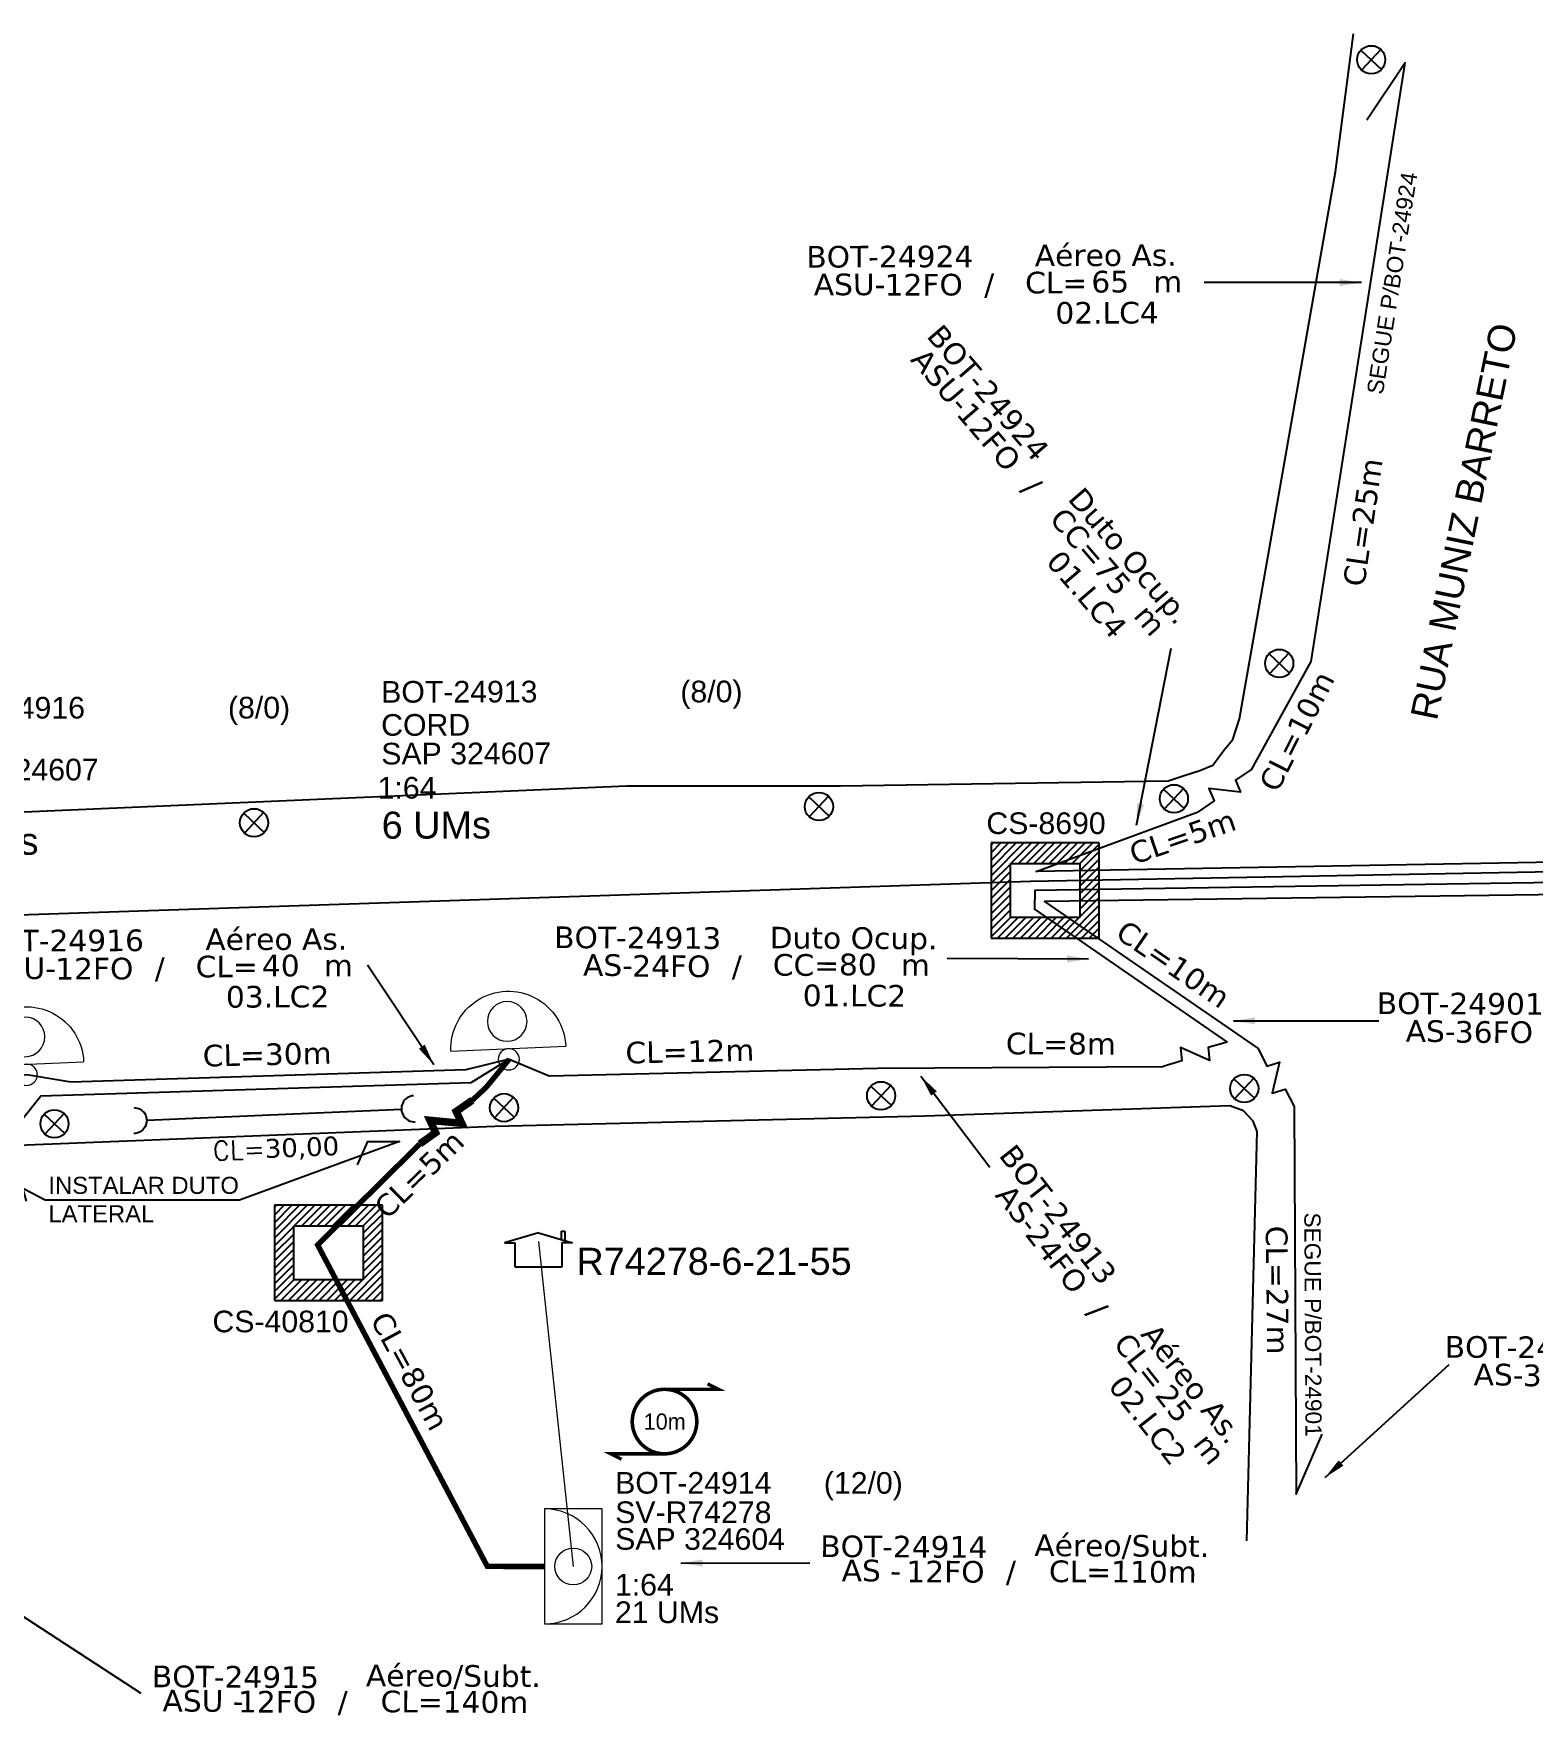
# Model space of a CAD drawing. Header units: metres. Extents: x -1286 to -445, y -500 to 94.
# Drawn here: x -798.4 to -659.8, y -356.2 to -200.8 of the extents above; entities that cross this region are included whole.
import ezdxf
from ezdxf.enums import TextEntityAlignment as Align

# ---------------------------------------------------------------- set-up
doc = ezdxf.new("R2010")
doc.units = ezdxf.units.M
for name, color, linetype in [('10.1-Caixas Subterrâneas', 5, 'Continuous'), ('CAP a instalar', 1, 'Continuous'), ('Comprimeto de lance', 255, 'Continuous'), ('Folga', 1, 'Continuous'), ('label_cabos', 7, 'Continuous'), ('Legenda', 1, 'Continuous'), ('QUADRA', 7, 'Continuous'), ('Subida Lateral', 5, 'Continuous')]:
    doc.layers.add(name, color=color, linetype=linetype)
for name, color, linetype, lineweight in [("20.0-LEGENDA DOS CDO'S", 1, 'Continuous', 0), ('20.1-CDO_INTERIOR', 1, 'Continuous', 0), ('20.2-CDO_POSTE', 1, 'Continuous', 5), ('20.6-CORDOALHA_SUPORTE', 7, 'Continuous', 25), ('CORDOALHA_SUPORTE', 7, 'Continuous', 25), ('Segmento Logradouro Texto', 238, 'Continuous', 0)]:
    doc.layers.add(name, color=color, linetype=linetype, lineweight=lineweight)
doc.layers.add('EXTRA', color=50, linetype='Continuous', plot=False)
doc.styles.add('ARIAL', font='arial.ttf')
doc.styles.add('DIGICADE', font='arial.ttf')
doc.styles.add('ROMANS', font='romans.shx')
doc.styles.add('siredit', font='verdana.ttf')
doc.linetypes.add('FENCELINE1', pattern='A,0.25,-0.1,[133,ltypeshp.shx,S=0.1,R=0,X=-0.1,Y=0],-0.1,1', length=1.45)
doc.dimstyles.new('CC', dxfattribs={"dimtxt": 0.8, "dimasz": 2, "dimexe": 0.18, "dimexo": 0.0625, "dimgap": 0.09, "dimtad": 0, "dimdec": 0, "dimrnd": 1, "dimzin": 0, "dimdsep": 46, "dimtxsty": 'siredit', "dimblk": 'NONE', "dimcen": 0, "dimse1": 1, "dimse2": 1, "dimsd1": 1, "dimsd2": 1, "dimclrt": 7, "dimadec": 0, "dimazin": 0, "dimtfac": 1, "dimtdec": 0, "dimtofl": 0, "dimtmove": 0, "dimatfit": 3, "dimfxl": 0, "dimtolj": 1, "dimtzin": 0, "dimarcsym": 0})

# ---------------------------------------------------------------- blocks, each defined once
blk = doc.blocks.new('SURVEY_SURVEY')
for p, q in [((0, 0.00001268), (-0.00001257, 0.000009)), ((0, 0.00001268), (0.00001257, 0.000009)), ((0.00000843, 0.00001322), (0.00000976, 0.00001322)), ((0.00000843, 0.00001027), (0.00000843, 0.00001322)), ((0.00000976, 0.00001322), (0.00000975, 0.00000989)), ((-0.00001257, 0.000009), (-0.00000863, 0.000009)), ((-0.00000862, 0), (-0.00000862, 0.00000897)), ((0.00000862, 0.00000901), (0.00000862, 0)), ((0.00001257, 0.000009), (0.00000862, 0.000009)), ((0.00000862, 0), (-0.00000862, 0))]:
    blk.add_line(p, q)
blk = doc.blocks.new('CDOE_CT_POST_DESENHO')
at = {"color": 0}
blk.add_line((2.136, 0.393), (-2.114, 0.393), dxfattribs=at)
for centre, radius in [((0.011, 1.403), 0.733), ((0.011, 0), 0.393)]:
    blk.add_circle(centre, radius, dxfattribs=at)
blk.add_arc((0.011, 0.393), 2.125, 0, 180, dxfattribs=at)
blk = doc.blocks.new('*X70')
at = {"color": 0, "linetype": 'Continuous'}
for p, q in [((-1.25, 0.34099), (-0.49099, 1.1)), ((-1.25, 0.517767), (-0.667767, 1.1)), ((-1.25, 0.694544), (-0.844544, 1.1)), ((-1.25, 0.87132), (-1.02132, 1.1)), ((-1.25, 1.048097), (-1.198097, 1.1)), ((-0.789214, 0.625), (-0.314214, 1.1)), ((-0.612437, 0.625), (-0.137437, 1.1)), ((-0.43566, 0.625), (0.03934, 1.1)), ((-0.258883, 0.625), (0.216117, 1.1)), ((-0.082107, 0.625), (0.392893, 1.1)), ((0.09467, 0.625), (0.56967, 1.1)), ((0.271447, 0.625), (0.746447, 1.1)), ((0.448223, 0.625), (0.923223, 1.1)), ((0.625, 0.625), (1.1, 1.1)), ((0.801777, 0.625), (1.25, 1.073223)), ((0.8035, 0.449947), (1.25, 0.896447)), ((-1.25, 0.164214), (-0.8035, 0.610714)), ((-1.25, -0.012563), (-0.8035, 0.433937)), ((0.8035, 0.27317), (1.25, 0.71967)), ((0.8035, 0.096393), (1.25, 0.542893)), ((-1.25, -0.18934), (-0.8035, 0.25716)), ((-1.25, -0.366117), (-0.8035, 0.080383)), ((0.8035, -0.080383), (1.25, 0.366117)), ((0.8035, -0.25716), (1.25, 0.18934)), ((0.8035, -0.433937), (1.25, 0.012563)), ((-1.25, -0.542893), (-0.8035, -0.096393)), ((-1.25, -0.71967), (-0.8035, -0.27317)), ((0.49099, -1.1), (1.25, -0.34099)), ((0.8035, -0.610714), (1.25, -0.164214)), ((-1.25, -0.896447), (-0.8035, -0.449947)), ((-1.25, -1.073223), (-0.801777, -0.625)), ((-1.1, -1.1), (-0.625, -0.625)), ((-0.923223, -1.1), (-0.448223, -0.625)), ((-0.746447, -1.1), (-0.271447, -0.625)), ((-0.56967, -1.1), (-0.09467, -0.625)), ((-0.392893, -1.1), (0.082107, -0.625)), ((-0.216117, -1.1), (0.258883, -0.625)), ((-0.03934, -1.1), (0.43566, -0.625)), ((0.137437, -1.1), (0.612437, -0.625)), ((0.314214, -1.1), (0.789214, -0.625)), ((0.667767, -1.1), (1.25, -0.517767)), ((0.844544, -1.1), (1.25, -0.694544)), ((1.02132, -1.1), (1.25, -0.87132)), ((1.198097, -1.1), (1.25, -1.048097))]:
    blk.add_line(p, q, dxfattribs=at)
blk = doc.blocks.new('MANHOLE_MQ')
at = {"color": 0, "linetype": 'Continuous'}
for p, q in [((0.00000623, 0.00000569), (-0.00000627, 0.00000569)), ((-0.00000627, 0.00000569), (-0.00000627, -0.00000531)), ((0.00000623, -0.00000531), (0.00000623, 0.00000569)), ((-0.00000404, 0.00000331), (0.00000399, 0.00000331)), ((-0.00000404, -0.00000294), (-0.00000404, 0.00000331)), ((0.00000399, 0.00000331), (0.00000399, -0.00000294)), ((0.00000399, -0.00000294), (-0.00000404, -0.00000294)), ((0.00000399, -0.00000294), (0.00000399, -0.00000294)), ((-0.00000627, -0.00000531), (0.00000623, -0.00000531))]:
    blk.add_line(p, q, dxfattribs=at)
at = {"color": 0, "linetype": 'Continuous', "xscale": 5e-06, "yscale": 5e-06, "zscale": 1e-05}
blk.add_blockref('*X70', (-0.00000002, 0.00000019), dxfattribs=at)
blk = doc.blocks.new('Inst CORD BENZINAL 4.55MM 3F (sem recursos)')
at = {"layer": '20.6-CORDOALHA_SUPORTE', "color": 0, "lineweight": 0, "style": 'ROMANS'}
blk.add_attdef('LANCE', text='', height=1, dxfattribs=at).set_placement((-0.538, -2.215), align=Align.RIGHT)
at = {"layer": '20.6-CORDOALHA_SUPORTE', "color": 0, "style": 'siredit'}
blk.add_attdef('QTDE', (-0.538, -2.215), '', height=1, rotation=359.69001, dxfattribs=at)
at = {"layer": '20.6-CORDOALHA_SUPORTE', "color": 0, "lineweight": 0, "style": 'ROMANS'}
for tag, p, flags in [('FATOR', (-5.196, -4.442), 3), ('ID_ATIVIDADE', (-5.201, -6.669), 3), ('FID', (-5.201, -8.896), 1)]:
    blk.add_attdef(tag, p, '', height=1, dxfattribs=dict(at, flags=flags))
blk = doc.blocks.new('Inst CDOE-8 CAIXA DIST OPT CDOE 48F_8D C_SPL OPTAP')
at = {"layer": "20.0-LEGENDA DOS CDO'S", "color": 0}
for tag, p, style, flags in [('ID_ATIVIDADE', (0.12, 6.472), 'ARIAL', 3), ('FATOR', (7.921, 6.472), 'ARIAL', 1), ('QTDE', (0.235, -0.97), 'DIGICADE', 3)]:
    blk.add_attdef(tag, p, '', height=0.8, rotation=0.11799, dxfattribs=dict(at, style=style, flags=flags))
at = {"layer": "20.0-LEGENDA DOS CDO'S", "color": 0, "style": 'ARIAL'}
for tag, p, height in [('FID', (0.12, 5.248), 0.8), ('CORDOALHA', (0.122, 4.023), 0.8), ('SAP', (0.124, 2.961), 0.8), ('1:XX', (-0.012, 1.7), 0.8), ('UMS', (0.141, 0.217), 1)]:
    blk.add_attdef(tag, p, '', height=height, rotation=0.11799, dxfattribs=at)
blk.add_attdef('FIBRAS_UTILIZADAS', text='', height=0.8, rotation=0.11799, dxfattribs=at).set_placement((13.479, 5.263), align=Align.CENTER)
blk = doc.blocks.new('LEGENDA DOS CABOS')
at = {"layer": 'EXTRA', "color": 0, "style": 'siredit'}
for tag, p in [('ID', (4.601, 0.974)), ('XX', (9.03, 0.974))]:
    blk.add_attdef(tag, text='', height=0.48, rotation=359.69001, dxfattribs=at).set_placement(p, align=Align.MIDDLE_CENTER)
at = {"layer": 'Legenda', "color": 0, "style": 'siredit'}
for tag, p in [('TIPO_CABO', (1.314, -0.005)), ('CABO', (4.686, -0.052)), ('/', (6.809, -0.052)), ('METROS', (10.034, -0.052))]:
    blk.add_attdef(tag, text='', height=0.8, rotation=359.69001, dxfattribs=at).set_placement(p, align=Align.MIDDLE_CENTER)
blk = doc.blocks.new('_None')
blk = doc.blocks.new('Inst CB AS CFOA-SM-ASU-120-S-12')
at = {"layer": 'label_cabos', "color": 0, "style": 'siredit'}
for tag, flags, p in [('ID_ATIVIDADE', 3, (1.314, 2.672)), ('FATOR', 1, (11.56, 2.551))]:
    blk.add_attdef(tag, text='', height=1, rotation=359.69001, dxfattribs=dict(at, flags=flags)).set_placement(p, align=Align.MIDDLE_CENTER)
for tag, p in [('DESTINO_CABO', (3.131, 1.262)), ('TIPO_CABO', (13.108, 1.245)), ('TIPO_CABO', (1.262, -0.005)), ('CABO', (4.686, -0.052)), ('/', (7.714, -0.052)), ('LANCE', (10.809, 0.002)), ('UND', (15.964, 0.002)), ('FID', (13.148, -1.414))]:
    blk.add_attdef(tag, text='', height=1, rotation=359.69001, dxfattribs=at).set_placement(p, align=Align.MIDDLE_CENTER)
blk.add_attdef('QTDE', (12.429, -0.475), '', height=1, rotation=359.69001, dxfattribs=at)
blk = doc.blocks.new('Inst CB AS CFOA-SM-AS-80-TS-36')
at = {"layer": 'label_cabos', "color": 0, "style": 'siredit'}
for tag, flags, p in [('ID_ATIVIDADE', 3, (1.314, 2.672)), ('FATOR', 1, (11.56, 2.551))]:
    blk.add_attdef(tag, text='', height=1, rotation=359.69001, dxfattribs=dict(at, flags=flags)).set_placement(p, align=Align.MIDDLE_CENTER)
for tag, p in [('DESTINO_CABO', (3.131, 1.262)), ('TIPO_CABO', (13.108, 1.245)), ('TIPO_CABO', (1.762, -0.005)), ('CABO', (4.686, -0.052)), ('/', (7.714, -0.052)), ('LANCE', (10.809, 0.002)), ('UND', (15.964, 0.002)), ('FID', (13.148, -1.414))]:
    blk.add_attdef(tag, text='', height=1, rotation=359.69001, dxfattribs=at).set_placement(p, align=Align.MIDDLE_CENTER)
blk.add_attdef('QTDE', (12.429, -0.475), '', height=1, rotation=359.69001, dxfattribs=at)
blk = doc.blocks.new('Inst CB DT OCUP CFOA-SM-ASU-120-S-12')
at = {"layer": 'label_cabos', "color": 0, "style": 'siredit'}
for tag, flags, p in [('ID_ATIVIDADE', 3, (1.314, 2.672)), ('FATOR', 1, (11.56, 2.551))]:
    blk.add_attdef(tag, text='', height=1, rotation=359.69001, dxfattribs=dict(at, flags=flags)).set_placement(p, align=Align.MIDDLE_CENTER)
for tag, p in [('DESTINO_CABO', (3.131, 1.262)), ('TIPO_CABO', (13.108, 1.245)), ('TIPO_CABO', (1.262, -0.005)), ('CABO', (4.686, -0.052)), ('/', (7.714, -0.052)), ('LANCE', (10.909, 0.002)), ('UND', (15.964, 0.002)), ('FID', (13.148, -1.414))]:
    blk.add_attdef(tag, text='', height=1, rotation=359.69001, dxfattribs=at).set_placement(p, align=Align.MIDDLE_CENTER)
blk.add_attdef('QTDE', (12.429, -0.475), '', height=1, rotation=359.69001, dxfattribs=at)
blk = doc.blocks.new('Inst CB DT OCUP CFOA-SM-AS-80-TS-36')
at = {"layer": 'label_cabos', "color": 0, "style": 'siredit'}
for tag, flags, p in [('ID_ATIVIDADE', 3, (1.314, 2.672)), ('FATOR', 1, (11.56, 2.551))]:
    blk.add_attdef(tag, text='', height=1, rotation=359.69001, dxfattribs=dict(at, flags=flags)).set_placement(p, align=Align.MIDDLE_CENTER)
for tag, p in [('DESTINO_CABO', (3.131, 1.262)), ('TIPO_CABO', (13.108, 1.245)), ('TIPO_CABO', (1.762, -0.005)), ('CABO', (4.686, -0.052)), ('/', (7.714, -0.052)), ('LANCE', (10.909, 0.002)), ('UND', (15.964, 0.002)), ('FID', (13.148, -1.414))]:
    blk.add_attdef(tag, text='', height=1, rotation=359.69001, dxfattribs=at).set_placement(p, align=Align.MIDDLE_CENTER)
blk.add_attdef('QTDE', (12.429, -0.475), '', height=1, rotation=359.69001, dxfattribs=at)
blk = doc.blocks.new('Inst CB DT OCUP CFOA-SM-AS-80-TS-24')
at = {"layer": 'label_cabos', "color": 0, "style": 'siredit'}
for tag, flags, p in [('ID_ATIVIDADE', 3, (1.314, 2.672)), ('FATOR', 1, (11.56, 2.551))]:
    blk.add_attdef(tag, text='', height=1, rotation=359.69001, dxfattribs=dict(at, flags=flags)).set_placement(p, align=Align.MIDDLE_CENTER)
for tag, p in [('DESTINO_CABO', (3.131, 1.262)), ('TIPO_CABO', (13.108, 1.245)), ('TIPO_CABO', (1.762, -0.005)), ('CABO', (4.686, -0.052)), ('/', (7.714, -0.052)), ('LANCE', (10.909, 0.002)), ('UND', (15.964, 0.002)), ('FID', (13.148, -1.414))]:
    blk.add_attdef(tag, text='', height=1, rotation=359.69001, dxfattribs=at).set_placement(p, align=Align.MIDDLE_CENTER)
blk.add_attdef('QTDE', (12.429, -0.475), '', height=1, rotation=359.69001, dxfattribs=at)
blk = doc.blocks.new('Inst CB AS CFOA-SM-AS-80-TS-24')
at = {"layer": 'label_cabos', "color": 0, "style": 'siredit'}
for tag, flags, p in [('ID_ATIVIDADE', 3, (1.314, 2.672)), ('FATOR', 1, (11.56, 2.551))]:
    blk.add_attdef(tag, text='', height=1, rotation=359.69001, dxfattribs=dict(at, flags=flags)).set_placement(p, align=Align.MIDDLE_CENTER)
for tag, p in [('DESTINO_CABO', (3.131, 1.262)), ('TIPO_CABO', (13.108, 1.245)), ('TIPO_CABO', (1.762, -0.005)), ('CABO', (4.686, -0.052)), ('/', (7.714, -0.052)), ('LANCE', (10.809, 0.002)), ('UND', (15.964, 0.002)), ('FID', (13.148, -1.414))]:
    blk.add_attdef(tag, text='', height=1, rotation=359.69001, dxfattribs=at).set_placement(p, align=Align.MIDDLE_CENTER)
blk.add_attdef('QTDE', (12.429, -0.475), '', height=1, rotation=359.69001, dxfattribs=at)
blk = doc.blocks.new('A$C07E14978')
at = {"layer": 'Folga', "color": 0, "const_width": 0.146}
blk.add_lwpolyline([(2.226, 2.915, 1.000012), (2.226, 0.281, 0.999978)], format="xyb", close=True, dxfattribs=at)
at = {"layer": 'Folga', "color": 0, "const_width": 0.137}
for points in [[(2.226, 2.915), (4.421, 2.915), (3.982, 3.135)], [(2.226, 0.281), (0.031, 0.281), (0.47, 0.061)]]:
    blk.add_lwpolyline(points, dxfattribs=at)
at = {"layer": 'Folga', "color": 0}
blk.add_text('10m', height=0.6586, dxfattribs=at).set_placement((1.376, 1.269))

msp = doc.modelspace()

# ---------------------------------------------------------------- linework, layer by layer
at = {"color": 1}
for p, q in [((-675.72, -202.27), (-673.81, -204.06)), ((-673.87, -202.21), (-675.66, -204.12)), ((-682.37, -258), (-684.15, -259.91)), ((-684.21, -258.06), (-682.31, -259.85)), ((-726.74, -271.3), (-724.84, -273.08)), ((-724.9, -271.24), (-726.68, -273.15)), ((-693.94, -270.58), (-692.04, -272.36)), ((-692.1, -270.52), (-693.88, -272.42)), ((-778.94, -272.8), (-777.04, -274.58)), ((-777.1, -272.74), (-778.88, -274.65)), ((-721, -298.03), (-719.1, -299.81)), ((-719.16, -297.97), (-720.94, -299.87)), ((-687.44, -297.36), (-685.53, -299.14)), ((-685.6, -297.29), (-687.38, -299.2)), ((-755.84, -299.13), (-753.94, -300.91)), ((-754, -299.06), (-755.78, -300.97)), ((-797.38, -300.62), (-795.48, -302.4)), ((-795.54, -300.55), (-797.32, -302.46))]:
    msp.add_line(p, q, dxfattribs=at)
at = {"color": 2}
msp.add_lwpolyline([(-768.44, -305.29), (-767.47, -303.14), (-764.55, -303.14), (-779.34, -308.56), (-797.28, -308.56), (-801.98, -306.14), (-799.66, -306.43), (-799.04, -308.67)], dxfattribs=at)
at = {"color": 4, "lineweight": 0}
msp.add_lwpolyline([(-751.7, -312.4), (-748.49, -342.42)], dxfattribs=at)
at = {"color": 1}
for centre in [(-674.76, -203.17), (-683.26, -258.96), (-692.99, -271.47), (-725.79, -272.19), (-777.99, -273.69), (-720.05, -298.92), (-686.49, -298.25), (-754.89, -300.02), (-796.43, -301.51)]:
    msp.add_circle(centre, 1.3, dxfattribs=at)
at = {"layer": '20.1-CDO_INTERIOR', "color": 1, "lineweight": 18}
msp.add_lwpolyline([(-745.83, -347.73), (-745.83, -337.11), (-751.14, -337.1), (-751.15, -347.73)], close=True, dxfattribs=at)
msp.add_circle((-748.49, -342.42), 1.7, dxfattribs=at)
msp.add_arc((-751.14, -342.42), 5.31, 269.9724, 89.9724, dxfattribs=at)
at = {"layer": 'CAP a instalar', "color": 7, "linetype": 'FENCELINE1', "ltscale": 8}
msp.add_line((-754.42, -295.55), (-758.42, -296.53), dxfattribs=at)
for points in [[(-685.79, -268.75), (-680.3, -258.79), (-671.62, -203.45), (-675.16, -208.75)], [(-685.79, -268.75), (-687.31, -269.75), (-686.83, -270.87), (-689.75, -270.51), (-689.26, -271.67), (-690.75, -272.67)], [(-580.19, -277.12), (-583.89, -276.14), (-599.61, -276.29), (-705.72, -278.2), (-690.75, -272.67)], [(-580.19, -277.12), (-584.03, -277.28), (-599.63, -277.14), (-706.24, -279.11), (-909.93, -285.89), (-903.26, -283.93)], [(-580.19, -277.13), (-583.98, -279.34), (-704.95, -280.98), (-685.22, -294.55)], [(-685.22, -294.55), (-684.4, -296.17), (-683.24, -295.81), (-683.92, -298.68), (-682.72, -298.32), (-681.89, -299.92)], [(-754.42, -295.55), (-757.95, -297.74), (-797.68, -298.97), (-802.3, -304.75)], [(-758.42, -296.53), (-794.91, -297.67)], [(-794.91, -297.67), (-798.97, -296.98), (-803.17, -297.53)], [(-681.89, -299.92), (-681.7, -335.74), (-679.29, -330.19)]]:
    msp.add_lwpolyline(points, dxfattribs=at)
at = {"layer": 'CAP a instalar', "color": 5, "linetype": 'FENCELINE1', "ltscale": 8}
for points in [[(-580.19, -277.12), (-584.03, -278.27), (-599.62, -278.33), (-705.85, -279.96), (-705.86, -281.68), (-688.08, -293.96)], [(-688.08, -293.96), (-689.83, -294.46), (-689.7, -295.67), (-692.38, -294.45), (-692.26, -295.7), (-693.98, -296.21)], [(-754.42, -295.55), (-750.72, -297.09), (-720.37, -296.37), (-693.98, -296.21)]]:
    msp.add_lwpolyline(points, dxfattribs=at)
at = {"layer": 'CAP a instalar', "color": 1, "linetype": 'FENCELINE1', "ltscale": 5, "const_width": 0.5}
for points in [[(-754.42, -295.55), (-756.51, -298.11), (-757.81, -299.33)], [(-762.67, -303.37), (-772.11, -312.71), (-756.43, -342.42), (-751.14, -342.43)]]:
    msp.add_lwpolyline(points, dxfattribs=at)
at = {"layer": 'CORDOALHA_SUPORTE'}
for points in [[(-763.25, -298.92, 1), (-763.09, -301.32)], [(-789.1, -300.01, -1), (-789.11, -302.41)]]:
    msp.add_lwpolyline(points, format="xyb", dxfattribs=at)
msp.add_lwpolyline([(-787.9, -301.16), (-764.37, -300.17)], dxfattribs=at)
at = {"layer": 'QUADRA', "color": 4}
for points in [[(-686.94, -264.08), (-678.06, -213.54), (-676.4, -200.76)], [(-693.53, -269.81), (-692.04, -269.33), (-690.61, -268.85), (-689.39, -268.37), (-688.35, -266.94), (-687.54, -265.99), (-686.94, -264.08)], [(-902.77, -278.39), (-809.97, -273.14), (-743.57, -270.28), (-723.81, -270.28), (-693.53, -269.81)], [(-687.81, -299.85), (-715.97, -300.8), (-755.73, -301.75)], [(-685.31, -302.23), (-685.66, -301.28), (-686.56, -300.32), (-687.81, -299.85)], [(-755.73, -301.75), (-826.81, -304.61)], [(-686.24, -340.05), (-685.31, -302.23)]]:
    msp.add_lwpolyline(points, dxfattribs=at)
at = {"layer": 'Subida Lateral', "color": 5, "const_width": 0.693}
msp.add_lwpolyline([(-757.81, -299.33), (-759.31, -300.37), (-758.79, -301.47), (-761.73, -301.19), (-761.21, -302.33), (-762.67, -303.37)], dxfattribs=at)

# ---------------------------------------------------------------- block references
at = {"xscale": 250000, "yscale": 250000, "zscale": 250000}
msp.add_blockref('SURVEY_SURVEY', (-751.7, -314.75), dxfattribs=at)
at = {"layer": '10.1-Caixas Subterrâneas', "color": 30, "xscale": 799468.8857778955, "yscale": 799468.8857778955, "zscale": 799468.8857778955}
for p, rotation in [((-704.91, -279.79), 180.0000000000631), ((-771.13, -313.28), 180.000000000063)]:
    msp.add_blockref('MANHOLE_MQ', p, dxfattribs=dict(at, rotation=rotation))
at = {"layer": '20.2-CDO_POSTE', "color": 5, "xscale": -2.5, "yscale": 2.5, "zscale": 2.5, "rotation": 2.441542334296196}
msp.add_blockref('CDOE_CT_POST_DESENHO', (-754.42, -295.55), dxfattribs=at)
at = {"layer": '20.2-CDO_POSTE', "color": 7, "xscale": -2.5, "yscale": 2.5, "zscale": 2.5, "rotation": 2.441542334296196}
msp.add_blockref('CDOE_CT_POST_DESENHO', (-798.97, -296.98), dxfattribs=at)
at = {"layer": '20.6-CORDOALHA_SUPORTE', "color": 0, "lineweight": 0}
ref = msp.add_blockref('Inst CORD BENZINAL 4.55MM 3F (sem recursos)', (-771.2, -300.94), dxfattribs=dict(at, xscale=2.5, yscale=2.5, zscale=2.5, rotation=2.64622132383136))
ref.add_attrib('QTDE', '30,00', (-776.96, -304.68), dxfattribs={"color": 0, "height": 1.75, "rotation": 2.3362, "style": 'siredit'})
ref.add_attrib('LANCE', 'CL=', dxfattribs={"color": 0, "lineweight": 0, "height": 1.75, "rotation": 2.6462, "style": 'ROMANS'}).set_placement((-776.96, -304.68), align=Align.RIGHT)
at = {"layer": 'CAP a instalar', "color": 5, "linetype": 'FENCELINE1', "ltscale": 8}
ref = msp.add_blockref('Inst CDOE-8 CAIXA DIST OPT CDOE 48F_8D C_SPL OPTAP', (-766.54, -275.71), dxfattribs=dict(at, xscale=2.5, yscale=2.5, zscale=2.5))
ref.add_attrib('FID', 'BOT-24913', (-766.24, -262.59), dxfattribs={"layer": "20.0-LEGENDA DOS CDO'S", "color": 0, "height": 2, "rotation": 0.118, "style": 'ARIAL'})
ref.add_attrib('CORDOALHA', 'CORD', (-766.24, -265.65), dxfattribs={"layer": "20.0-LEGENDA DOS CDO'S", "color": 0, "height": 2, "rotation": 0.118, "style": 'ARIAL'})
ref.add_attrib('SAP', 'SAP 324607', (-766.23, -268.3), dxfattribs={"layer": "20.0-LEGENDA DOS CDO'S", "color": 0, "height": 2, "rotation": 0.118, "style": 'ARIAL'})
ref.add_attrib('1:XX', '1:64', (-766.57, -271.46), dxfattribs={"layer": "20.0-LEGENDA DOS CDO'S", "color": 0, "height": 2, "rotation": 0.118, "style": 'ARIAL'})
ref.add_attrib('UMS', '6 UMs', (-766.19, -275.16), dxfattribs={"layer": "20.0-LEGENDA DOS CDO'S", "color": 0, "height": 2.5, "rotation": 0.118, "style": 'ARIAL'})
ref.add_attrib('FIBRAS_UTILIZADAS', '(8/0)', dxfattribs={"layer": "20.0-LEGENDA DOS CDO'S", "color": 0, "height": 2, "rotation": 0.118, "style": 'ARIAL'}).set_placement((-732.85, -262.55), align=Align.RIGHT)
at = {"layer": 'CAP a instalar', "color": 7, "linetype": 'FENCELINE1', "ltscale": 8}
ref = msp.add_blockref('Inst CDOE-8 CAIXA DIST OPT CDOE 48F_8D C_SPL OPTAP', (-808.34, -277.2), dxfattribs=dict(at, xscale=2.5, yscale=2.5, zscale=2.5))
ref.add_attrib('FID', 'BOT-24916', (-808.05, -264.08), dxfattribs={"layer": "20.0-LEGENDA DOS CDO'S", "color": 0, "height": 2, "rotation": 0.118, "style": 'ARIAL'})
ref.add_attrib('CORDOALHA', 'CORD', (-808.04, -267.14), dxfattribs={"layer": "20.0-LEGENDA DOS CDO'S", "color": 0, "height": 2, "rotation": 0.118, "style": 'ARIAL'})
ref.add_attrib('SAP', 'SAP 324607', (-808.03, -269.8), dxfattribs={"layer": "20.0-LEGENDA DOS CDO'S", "color": 0, "height": 2, "rotation": 0.118, "style": 'ARIAL'})
ref.add_attrib('1:XX', '1:64', (-808.37, -272.95), dxfattribs={"layer": "20.0-LEGENDA DOS CDO'S", "color": 0, "height": 2, "rotation": 0.118, "style": 'ARIAL'})
ref.add_attrib('UMS', '8 UMs', (-807.99, -276.66), dxfattribs={"layer": "20.0-LEGENDA DOS CDO'S", "color": 0, "height": 2.5, "rotation": 0.118, "style": 'ARIAL'})
ref.add_attrib('FIBRAS_UTILIZADAS', '(8/0)', dxfattribs={"layer": "20.0-LEGENDA DOS CDO'S", "color": 0, "height": 2, "rotation": 0.118, "style": 'ARIAL'}).set_placement((-774.65, -264.04), align=Align.RIGHT)
at = {"layer": 'Folga', "xscale": 2.26498732288688, "yscale": 2.26498732288688, "zscale": 2.26498732288688}
msp.add_blockref('A$C07E14978', (-745.1, -332.65), dxfattribs=at)
at = {"layer": 'label_cabos'}
ref = msp.add_blockref('Inst CB AS CFOA-SM-ASU-120-S-12', (-725.49, -223.94), dxfattribs=dict(at, xscale=1.999999999999999, yscale=1.999999999999999, zscale=1.999999999999999, rotation=0.4634636605451003))
ref.add_attrib('DESTINO_CABO', 'BOT-24924', dxfattribs={"color": 0, "height": 2, "rotation": 0.1535, "style": 'siredit'}).set_placement((-719.24, -221.36), align=Align.MIDDLE_CENTER)
ref.add_attrib('TIPO_CABO', 'Aéreo As.', dxfattribs={"color": 0, "height": 2, "rotation": 0.1535, "style": 'siredit'}).set_placement((-699.29, -221.23), align=Align.MIDDLE_CENTER)
ref.add_attrib('CABO', '12FO', dxfattribs={"color": 0, "height": 2, "rotation": 0.1535, "style": 'siredit'}).set_placement((-716.11, -223.96), align=Align.MIDDLE_CENTER)
ref.add_attrib('/', '/', dxfattribs={"color": 0, "height": 2, "rotation": 0.1535, "style": 'siredit'}).set_placement((-710.06, -223.92), align=Align.MIDDLE_CENTER)
ref.add_attrib('TIPO_CABO', 'ASU-', dxfattribs={"color": 0, "height": 2, "rotation": 0.1535, "style": 'siredit'}).set_placement((-722.96, -223.93), align=Align.MIDDLE_CENTER)
ref.add_attrib('FID', '02.LC4', dxfattribs={"color": 0, "height": 2, "rotation": 0.1535, "style": 'siredit'}).set_placement((-699.17, -226.55), align=Align.MIDDLE_CENTER)
ref.add_attrib('LANCE', 'CL=', dxfattribs={"color": 0, "height": 2, "rotation": 0.1535, "style": 'siredit'}).set_placement((-703.87, -223.76), align=Align.MIDDLE_CENTER)
ref.add_attrib('QTDE', '65', (-700.62, -224.68), dxfattribs={"color": 0, "height": 2, "rotation": 0.1535, "style": 'siredit'})
ref.add_attrib('UND', 'm', dxfattribs={"color": 0, "height": 2, "rotation": 0.1535, "style": 'siredit'}).set_placement((-693.56, -223.68), align=Align.MIDDLE_CENTER)
at = {"layer": 'label_cabos', "color": 0, "lineweight": 0}
ref = msp.add_blockref('Inst CB DT OCUP CFOA-SM-ASU-120-S-12', (-716.15, -230.87), dxfattribs=dict(at, xscale=2, yscale=2, zscale=2, rotation=311.022669582401))
ref.add_attrib('DESTINO_CABO', 'BOT-24924', dxfattribs={"color": 0, "height": 2, "rotation": 310.7127, "style": 'siredit'}).set_placement((-710.14, -233.94), align=Align.MIDDLE_CENTER)
ref.add_attrib('CABO', '12FO', dxfattribs={"color": 0, "height": 2, "rotation": 310.7127, "style": 'siredit'}).set_placement((-710.08, -238.01), align=Align.MIDDLE_CENTER)
ref.add_attrib('TIPO_CABO', 'Duto Ocup.', dxfattribs={"color": 0, "height": 2, "rotation": 310.7127, "style": 'siredit'}).set_placement((-697.07, -249.02), align=Align.MIDDLE_CENTER)
ref.add_attrib('/', '/', dxfattribs={"color": 0, "height": 2, "rotation": 310.7127, "style": 'siredit'}).set_placement((-706.1, -242.58), align=Align.MIDDLE_CENTER)
ref.add_attrib('TIPO_CABO', 'ASU-', dxfattribs={"color": 0, "height": 2, "rotation": 310.7127, "style": 'siredit'}).set_placement((-714.5, -232.78), align=Align.MIDDLE_CENTER)
ref.add_attrib('FID', '01.LC4', dxfattribs={"color": 0, "height": 2, "rotation": 310.7127, "style": 'siredit'}).set_placement((-701.03, -252.57), align=Align.MIDDLE_CENTER)
ref.add_attrib('LANCE', 'CC=', dxfattribs={"color": 0, "height": 2, "rotation": 310.7127, "style": 'siredit'}).set_placement((-701.83, -247.33), align=Align.MIDDLE_CENTER)
ref.add_attrib('QTDE', '75', (-700.55, -250.25), dxfattribs={"color": 0, "height": 2, "rotation": 310.7127, "style": 'siredit'})
ref.add_attrib('UND', 'm', dxfattribs={"color": 0, "height": 2, "rotation": 310.7127, "style": 'siredit'}).set_placement((-695.19, -254.96), align=Align.MIDDLE_CENTER)
at = {"layer": 'label_cabos'}
ref = msp.add_blockref('Inst CB AS CFOA-SM-ASU-120-S-12', (-802.13, -287.15), dxfattribs=dict(at, xscale=1.999999999999999, yscale=1.999999999999999, zscale=1.999999999999999, rotation=0.4634636605451004))
ref.add_attrib('DESTINO_CABO', 'BOT-24916', dxfattribs={"color": 0, "height": 2, "rotation": 0.1535, "style": 'siredit'}).set_placement((-795.88, -284.57), align=Align.MIDDLE_CENTER)
ref.add_attrib('TIPO_CABO', 'Aéreo As.', dxfattribs={"color": 0, "height": 2, "rotation": 0.1535, "style": 'siredit'}).set_placement((-775.93, -284.44), align=Align.MIDDLE_CENTER)
ref.add_attrib('CABO', '12FO', dxfattribs={"color": 0, "height": 2, "rotation": 0.1535, "style": 'siredit'}).set_placement((-792.75, -287.17), align=Align.MIDDLE_CENTER)
ref.add_attrib('/', '/', dxfattribs={"color": 0, "height": 2, "rotation": 0.1535, "style": 'siredit'}).set_placement((-786.7, -287.12), align=Align.MIDDLE_CENTER)
ref.add_attrib('TIPO_CABO', 'ASU-', dxfattribs={"color": 0, "height": 2, "rotation": 0.1535, "style": 'siredit'}).set_placement((-799.6, -287.13), align=Align.MIDDLE_CENTER)
ref.add_attrib('FID', '03.LC2', dxfattribs={"color": 0, "height": 2, "rotation": 0.1535, "style": 'siredit'}).set_placement((-775.81, -289.76), align=Align.MIDDLE_CENTER)
ref.add_attrib('LANCE', 'CL=', dxfattribs={"color": 0, "height": 2, "rotation": 0.1535, "style": 'siredit'}).set_placement((-780.51, -286.97), align=Align.MIDDLE_CENTER)
ref.add_attrib('QTDE', '40', (-777.26, -287.89), dxfattribs={"color": 0, "height": 2, "rotation": 0.1535, "style": 'siredit'})
ref.add_attrib('UND', 'm', dxfattribs={"color": 0, "height": 2, "rotation": 0.1535, "style": 'siredit'}).set_placement((-770.2, -286.88), align=Align.MIDDLE_CENTER)
at = {"layer": 'label_cabos', "color": 0, "lineweight": 0}
ref = msp.add_blockref('Inst CB DT OCUP CFOA-SM-AS-80-TS-24', (-748.81, -286.83), dxfattribs=dict(at, xscale=2, yscale=2, zscale=2))
ref.add_attrib('DESTINO_CABO', 'BOT-24913', dxfattribs={"color": 0, "height": 2, "rotation": 359.69, "style": 'siredit'}).set_placement((-742.54, -284.31), align=Align.MIDDLE_CENTER)
ref.add_attrib('CABO', '24FO', dxfattribs={"color": 0, "height": 2, "rotation": 359.69, "style": 'siredit'}).set_placement((-739.43, -286.94), align=Align.MIDDLE_CENTER)
ref.add_attrib('TIPO_CABO', 'Duto Ocup.', dxfattribs={"color": 0, "height": 2, "rotation": 359.69, "style": 'siredit'}).set_placement((-722.59, -284.34), align=Align.MIDDLE_CENTER)
ref.add_attrib('/', '/', dxfattribs={"color": 0, "height": 2, "rotation": 359.69, "style": 'siredit'}).set_placement((-733.38, -286.94), align=Align.MIDDLE_CENTER)
ref.add_attrib('TIPO_CABO', 'AS-', dxfattribs={"color": 0, "height": 2, "rotation": 359.69, "style": 'siredit'}).set_placement((-745.28, -286.84), align=Align.MIDDLE_CENTER)
ref.add_attrib('FID', '01.LC2', dxfattribs={"color": 0, "height": 2, "rotation": 359.69, "style": 'siredit'}).set_placement((-722.51, -289.66), align=Align.MIDDLE_CENTER)
ref.add_attrib('LANCE', 'CC=', dxfattribs={"color": 0, "height": 2, "rotation": 359.69, "style": 'siredit'}).set_placement((-726.99, -286.83), align=Align.MIDDLE_CENTER)
ref.add_attrib('QTDE', '80', (-723.95, -287.78), dxfattribs={"color": 0, "height": 2, "rotation": 359.69, "style": 'siredit'})
ref.add_attrib('UND', 'm', dxfattribs={"color": 0, "height": 2, "rotation": 359.69, "style": 'siredit'}).set_placement((-716.88, -286.83), align=Align.MIDDLE_CENTER)
ref = msp.add_blockref('Inst CB DT OCUP CFOA-SM-AS-80-TS-36', (-672.79, -292.93), dxfattribs=dict(at, xscale=2, yscale=2, zscale=2))
ref.add_attrib('DESTINO_CABO', 'BOT-24901', dxfattribs={"color": 0, "height": 2, "rotation": 359.69, "style": 'siredit'}).set_placement((-666.53, -290.4), align=Align.MIDDLE_CENTER)
ref.add_attrib('CABO', '36FO', dxfattribs={"color": 0, "height": 2, "rotation": 359.69, "style": 'siredit'}).set_placement((-663.42, -293.03), align=Align.MIDDLE_CENTER)
ref.add_attrib('TIPO_CABO', 'Duto Ocup.', dxfattribs={"color": 0, "height": 2, "rotation": 359.69, "style": 'siredit'}).set_placement((-646.58, -290.44), align=Align.MIDDLE_CENTER)
ref.add_attrib('/', '/', dxfattribs={"color": 0, "height": 2, "rotation": 359.69, "style": 'siredit'}).set_placement((-657.37, -293.03), align=Align.MIDDLE_CENTER)
ref.add_attrib('TIPO_CABO', 'AS-', dxfattribs={"color": 0, "height": 2, "rotation": 359.69, "style": 'siredit'}).set_placement((-669.27, -292.94), align=Align.MIDDLE_CENTER)
ref.add_attrib('FID', '01.LC1', dxfattribs={"color": 0, "height": 2, "rotation": 359.69, "style": 'siredit'}).set_placement((-646.5, -295.76), align=Align.MIDDLE_CENTER)
ref.add_attrib('LANCE', 'CC=', dxfattribs={"color": 0, "height": 2, "rotation": 359.69, "style": 'siredit'}).set_placement((-650.98, -292.92), align=Align.MIDDLE_CENTER)
ref.add_attrib('QTDE', '80', (-647.94, -293.88), dxfattribs={"color": 0, "height": 2, "rotation": 359.69, "style": 'siredit'})
ref.add_attrib('UND', 'm', dxfattribs={"color": 0, "height": 2, "rotation": 359.69, "style": 'siredit'}).set_placement((-640.87, -292.92), align=Align.MIDDLE_CENTER)
at = {"layer": 'label_cabos'}
ref = msp.add_blockref('Inst CB AS CFOA-SM-AS-80-TS-24', (-709.57, -306.56), dxfattribs=dict(at, xscale=2, yscale=2, zscale=2, rotation=308.5068038753877))
ref.add_attrib('DESTINO_CABO', 'BOT-24913', dxfattribs={"color": 0, "height": 2, "rotation": 308.1968, "style": 'siredit'}).set_placement((-703.69, -309.89), align=Align.MIDDLE_CENTER)
ref.add_attrib('TIPO_CABO', 'Aéreo As.', dxfattribs={"color": 0, "height": 2, "rotation": 308.1968, "style": 'siredit'}).set_placement((-691.3, -325.53), align=Align.MIDDLE_CENTER)
ref.add_attrib('CABO', '24FO', dxfattribs={"color": 0, "height": 2, "rotation": 308.1968, "style": 'siredit'}).set_placement((-703.81, -313.96), align=Align.MIDDLE_CENTER)
ref.add_attrib('/', '/', dxfattribs={"color": 0, "height": 2, "rotation": 308.1968, "style": 'siredit'}).set_placement((-700.04, -318.7), align=Align.MIDDLE_CENTER)
ref.add_attrib('TIPO_CABO', 'AS-', dxfattribs={"color": 0, "height": 2, "rotation": 308.1968, "style": 'siredit'}).set_placement((-707.38, -309.33), align=Align.MIDDLE_CENTER)
ref.add_attrib('FID', '02.LC2', dxfattribs={"color": 0, "height": 2, "rotation": 308.1968, "style": 'siredit'}).set_placement((-695.41, -328.9), align=Align.MIDDLE_CENTER)
ref.add_attrib('LANCE', 'CL=', dxfattribs={"color": 0, "height": 2, "rotation": 308.1968, "style": 'siredit'}).set_placement((-696.11, -323.48), align=Align.MIDDLE_CENTER)
ref.add_attrib('QTDE', '25', (-694.83, -326.61), dxfattribs={"color": 0, "height": 2, "rotation": 308.1968, "style": 'siredit'})
ref.add_attrib('UND', 'm', dxfattribs={"color": 0, "height": 2, "rotation": 308.1968, "style": 'siredit'}).set_placement((-689.69, -331.55), align=Align.MIDDLE_CENTER)
at = {"layer": 'label_cabos', "color": 0, "lineweight": 0}
ref = msp.add_blockref('Inst CB AS CFOA-SM-AS-80-TS-36', (-666.51, -324.68), dxfattribs=dict(at, xscale=2, yscale=2, zscale=2))
ref.add_attrib('DESTINO_CABO', 'BOT-24901', dxfattribs={"color": 0, "height": 2, "rotation": 359.69, "style": 'siredit'}).set_placement((-660.25, -322.16), align=Align.MIDDLE_CENTER)
ref.add_attrib('TIPO_CABO', 'Aéreo As.', dxfattribs={"color": 0, "height": 2, "rotation": 359.69, "style": 'siredit'}).set_placement((-640.3, -322.19), align=Align.MIDDLE_CENTER)
ref.add_attrib('CABO', '36FO', dxfattribs={"color": 0, "height": 2, "rotation": 359.69, "style": 'siredit'}).set_placement((-657.14, -324.78), align=Align.MIDDLE_CENTER)
ref.add_attrib('/', '/', dxfattribs={"color": 0, "height": 2, "rotation": 359.69, "style": 'siredit'}).set_placement((-651.09, -324.78), align=Align.MIDDLE_CENTER)
ref.add_attrib('TIPO_CABO', 'AS-', dxfattribs={"color": 0, "height": 2, "rotation": 359.69, "style": 'siredit'}).set_placement((-662.99, -324.69), align=Align.MIDDLE_CENTER)
ref.add_attrib('FID', '02.LC1', dxfattribs={"color": 0, "height": 2, "rotation": 359.69, "style": 'siredit'}).set_placement((-640.22, -327.51), align=Align.MIDDLE_CENTER)
ref.add_attrib('LANCE', 'CL=', dxfattribs={"color": 0, "height": 2, "rotation": 359.69, "style": 'siredit'}).set_placement((-644.9, -324.68), align=Align.MIDDLE_CENTER)
ref.add_attrib('QTDE', '30', (-641.66, -325.63), dxfattribs={"color": 0, "height": 2, "rotation": 359.69, "style": 'siredit'})
ref.add_attrib('UND', 'm', dxfattribs={"color": 0, "height": 2, "rotation": 359.69, "style": 'siredit'}).set_placement((-634.59, -324.68), align=Align.MIDDLE_CENTER)
ref = msp.add_blockref('LEGENDA DOS CABOS', (-726.43, -343.85), dxfattribs=dict(at, xscale=2, yscale=2, zscale=2))
ref.add_attrib('ID', 'BOT-24914', dxfattribs={"color": 0, "height": 2, "rotation": 359.69, "style": 'siredit'}).set_placement((-717.95, -340.59), align=Align.MIDDLE_CENTER)
ref.add_attrib('CABO', '12FO', dxfattribs={"color": 0, "height": 2, "rotation": 359.69, "style": 'siredit'}).set_placement((-714.1, -342.9), align=Align.MIDDLE_CENTER)
ref.add_attrib('METROS', 'CL=110m', dxfattribs={"color": 0, "height": 2, "rotation": 359.69, "style": 'siredit'}).set_placement((-697.71, -342.9), align=Align.MIDDLE_CENTER)
ref.add_attrib('XX', 'Aéreo/Subt.', dxfattribs={"color": 0, "height": 2, "rotation": 359.69, "style": 'siredit'}).set_placement((-697.81, -340.5), align=Align.MIDDLE_CENTER)
ref.add_attrib('/', '/', dxfattribs={"color": 0, "height": 2, "rotation": 359.69, "style": 'siredit'}).set_placement((-708.05, -342.9), align=Align.MIDDLE_CENTER)
ref.add_attrib('TIPO_CABO', 'AS -', dxfattribs={"color": 0, "height": 2, "rotation": 359.69, "style": 'siredit'}).set_placement((-720.95, -342.8), align=Align.MIDDLE_CENTER)
ref = msp.add_blockref('LEGENDA DOS CABOS', (-788.18, -355.88), dxfattribs=dict(at, xscale=2, yscale=2, zscale=2))
ref.add_attrib('ID', 'BOT-24915', dxfattribs={"color": 0, "height": 2, "rotation": 359.69, "style": 'siredit'}).set_placement((-779.71, -352.62), align=Align.MIDDLE_CENTER)
ref.add_attrib('CABO', '12FO', dxfattribs={"color": 0, "height": 2, "rotation": 359.69, "style": 'siredit'}).set_placement((-775.86, -354.93), align=Align.MIDDLE_CENTER)
ref.add_attrib('METROS', 'CL=140m', dxfattribs={"color": 0, "height": 2, "rotation": 359.69, "style": 'siredit'}).set_placement((-759.47, -354.93), align=Align.MIDDLE_CENTER)
ref.add_attrib('XX', 'Aéreo/Subt.', dxfattribs={"color": 0, "height": 2, "rotation": 359.69, "style": 'siredit'}).set_placement((-759.57, -352.53), align=Align.MIDDLE_CENTER)
ref.add_attrib('/', '/', dxfattribs={"color": 0, "height": 2, "rotation": 359.69, "style": 'siredit'}).set_placement((-769.8, -354.93), align=Align.MIDDLE_CENTER)
ref.add_attrib('TIPO_CABO', 'ASU -', dxfattribs={"color": 0, "height": 2, "rotation": 359.69, "style": 'siredit'}).set_placement((-782.7, -354.84), align=Align.MIDDLE_CENTER)

# ---------------------------------------------------------------- texts
at = {"style": 'ARIAL'}
msp.add_text('R74278-6-21-55', height=2.5, dxfattribs=at).set_placement((-748.2, -315.47))
at = {"char_height": 1.5, "attachment_point": 5, "style": 'ARIAL'}
for s, insert, width, rotation in [('SEGUE P/BOT-24924', (-672.82, -223.82), 28.7497, 81.0855), ('SEGUE P/BOT-24901', (-680.15, -320.07), 28.3529, 270.3014)]:
    msp.add_mtext(s, dxfattribs=dict(at, insert=insert, width=width, rotation=rotation))
at = {"color": 0, "insert": (-796.99, -306.41), "char_height": 1.575, "width": 18.9974, "attachment_point": 1, "style": 'ARIAL'}
msp.add_mtext('\\C3;INSTALAR DUTO LATERAL', dxfattribs=at)
at = {"layer": '10.1-Caixas Subterrâneas', "color": 30, "style": 'ARIAL'}
for s, p in [('CS-8690', (-710.32, -274.73)), ('CS-40810', (-781.83, -320.78))]:
    msp.add_text(s, height=2, dxfattribs=at).set_placement(p)
at = {"layer": "20.0-LEGENDA DOS CDO'S", "color": 1, "lineweight": 0, "style": 'ARIAL'}
for s, p in [('BOT-24914', (-744.62, -335.69)), ('(12/0)', (-725.34, -335.7)), ('SV-R74278', (-744.62, -338.41)), ('SAP 324604', (-744.62, -340.88)), ('1:64', (-744.64, -345.11)), ('21 UMs', (-744.64, -347.65))]:
    msp.add_text(s, height=2, rotation=359.9724, dxfattribs=at).set_placement(p)
at = {"layer": 'Comprimeto de lance', "color": 0, "char_height": 2, "width": 355.5636, "attachment_point": 5, "style": 'siredit'}
for s, insert, rotation in [('\\A1;CL=25m', (-675.52, -245.92), 81.7318), ('\\A1;CL=10m', (-681.63, -265.24), 63.2441), ('\\A1;CL=5m', (-692.19, -275), 18.9636), ('\\A1;CL=10m', (-693.06, -286.77), 325.5366), ('\\A1;CL=12m', (-737.72, -294.83), 1.3061), ('\\A1;CL=8m', (-703.44, -294.12), 359.8348), ('\\A1;CL=30m', (-776.78, -295.11), 1.3061), ('\\A1;CL=5m', (-762.73, -306.19), 44.1054), ('\\A1;CL=27m', (-683.46, -316.88), 270.6188), ('\\A1;CL=80m', (-763.61, -324.37), 298.3008)]:
    msp.add_mtext(s, dxfattribs=dict(at, insert=insert, rotation=rotation))
at = {"layer": 'Segmento Logradouro Texto', "color": 5, "linetype": 'Continuous', "insert": (-671.15, -263.83), "char_height": 2.5, "width": 37.9502, "attachment_point": 1, "rotation": 78.4511, "style": 'DIGICADE'}
msp.add_mtext('\\o\\l\\fArial|b0|i0|c0|p34;\\T1.0000000000;\\W1.0000000000;RUA MUNIZ BARRETO', dxfattribs=at)

# ---------------------------------------------------------------- leaders
at = {"layer": 'label_cabos'}
for points in [[(-675.66, -223.76), (-690.19, -223.75)], [(-696.46, -273.91), (-693.25, -257.54)], [(-700.87, -286.28), (-713.93, -286.24)], [(-761.38, -296.05), (-767.49, -286.84)], [(-687.5, -292), (-674.05, -291.99)], [(-716.37, -297.12), (-710.01, -305.51)], [(-679.03, -334.21), (-667.56, -323.76)], [(-809.36, -340.53), (-788.46, -354.13)], [(-738.54, -342.11), (-726.64, -342.09)]]:
    msp.add_leader(points, dimstyle='CC', override={"dimgap": 0.09, "dimtad": 0}, dxfattribs=at)

doc.saveas('drawing.dxf')
